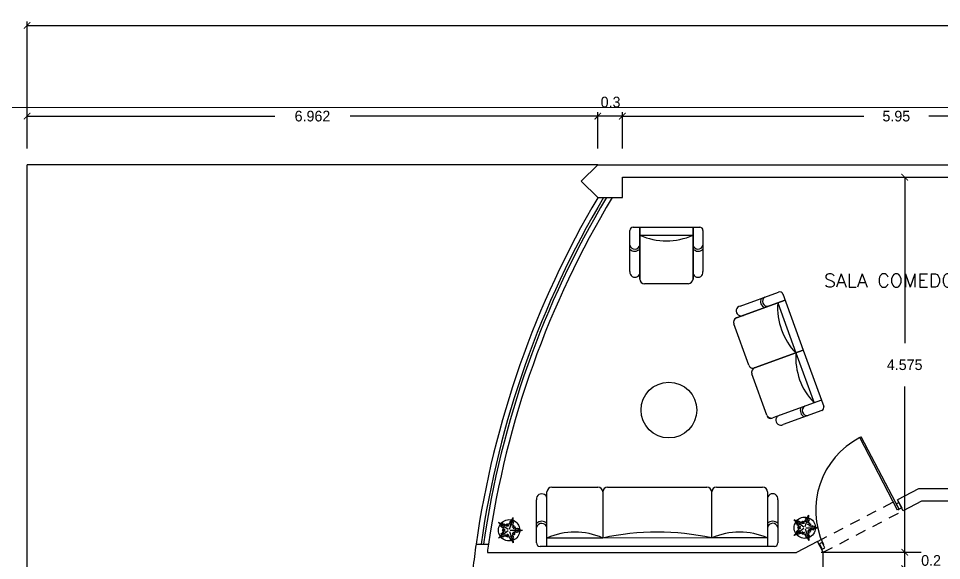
# Model space of a CAD drawing. Header units: millimetres. Extents: x 223 to 336, y 70 to 137.
# Drawn here: x 241.88 to 253.14, y 129.12 to 135.73 of the extents above; entities that cross this region are included whole.
import ezdxf

# ---------------------------------------------------------------- set-up
doc = ezdxf.new("R2010")
doc.units = ezdxf.units.MM
doc.linetypes.add('HIDDEN', pattern=[9.525, 6.35, -3.175])
doc.layers.add('COTAS', color=3, linetype='Continuous', lineweight=9)
for name, color, linetype in [('MUEBLES', 253, 'Continuous'), ('MUROS', 5, 'Continuous'), ('MUROS-BAJOS', 40, 'Continuous'), ('pisos', 8, 'Continuous'), ('PROYECCIONES', 6, 'HIDDEN'), ('PUERTAS', 2, 'Continuous'), ('TEXTOS', 4, 'Continuous')]:
    doc.layers.add(name, color=color, linetype=linetype)
doc.layers.add('VENTANAS', color=250, linetype='Continuous', plot=False)
doc.styles.add('ROMANS', font='romans.shx', dxfattribs={"height": 0.05})
doc.dimstyles.new('ISO-25', dxfattribs={"dimtxt": 0.13, "dimasz": 0.08, "dimexe": 0.2, "dimexo": 0.2, "dimgap": 0.2, "dimtad": 0, "dimtih": 1, "dimtoh": 1, "dimdec": 3, "dimdsep": 46, "dimtxsty": 'Standard', "dimblk": 'ARCHTICK', "dimcen": 3, "dimadec": 0, "dimazin": 0, "dimtfac": 1, "dimtdec": 3, "dimtmove": 0, "dimatfit": 3, "dimldrblk": 'ARCHTICK', "dimfxl": 1, "dimarcsym": 0})

# ---------------------------------------------------------------- blocks, each defined once
blk = doc.blocks.new('_ARCHTICK')
at = {"color": 0, "linetype": 'ByBlock', "const_width": 0.15}
blk.add_lwpolyline([(-0.5, -0.5), (0.5, 0.5)], dxfattribs=at)
blk = doc.blocks.new('*D160')
at = {"layer": 'COTAS', "color": 0, "lineweight": -2, "ltscale": 0.05, "transparency": 16777216}
for p, q in [((241.983, 134.45), (241.983, 134.59)), ((248.945, 134.145), (248.945, 134.59)), ((241.983, 134.54), (245.004, 134.54)), ((248.945, 134.54), (245.924, 134.54))]:
    blk.add_line(p, q, dxfattribs=at)
at = {"layer": 'Defpoints', "color": 0, "ltscale": 0.05, "transparency": 16777216}
for p in [(241.983, 134.54), (241.983, 134.25), (248.945, 133.945)]:
    blk.add_point(p, dxfattribs=at)
at = {"layer": 'COTAS', "color": 0, "lineweight": -2, "ltscale": 0.05, "transparency": 16777216, "xscale": 0.08, "yscale": 0.08, "zscale": 0.08, "rotation": 180}
blk.add_blockref('_ARCHTICK', (241.983, 134.54), dxfattribs=at)
at = {"layer": 'COTAS', "color": 0, "lineweight": -2, "ltscale": 0.05, "transparency": 16777216, "xscale": 0.08, "yscale": 0.08, "zscale": 0.08}
blk.add_blockref('_ARCHTICK', (248.945, 134.54), dxfattribs=at)
at = {"layer": 'COTAS', "color": 0, "ltscale": 0.05, "transparency": 16777216, "insert": (245.464, 134.54), "char_height": 0.13, "attachment_point": 5}
blk.add_mtext('6.962', dxfattribs=at)
blk = doc.blocks.new('*D164')
at = {"layer": 'COTAS', "color": 0, "lineweight": -2, "ltscale": 0.05, "transparency": 16777216}
for p, q in [((241.983, 134.146), (241.983, 135.696)), ((241.983, 135.646), (259.564, 135.646)), ((278.043, 135.646), (260.462, 135.646)), ((278.043, 134.146), (278.043, 135.696))]:
    blk.add_line(p, q, dxfattribs=at)
at = {"layer": 'Defpoints', "color": 0, "ltscale": 0.05, "transparency": 16777216}
for p in [(241.983, 135.646), (241.983, 133.946), (278.043, 133.946)]:
    blk.add_point(p, dxfattribs=at)
at = {"layer": 'COTAS', "color": 0, "lineweight": -2, "ltscale": 0.05, "transparency": 16777216, "xscale": 0.08, "yscale": 0.08, "zscale": 0.08, "rotation": 180}
blk.add_blockref('_ARCHTICK', (241.983, 135.646), dxfattribs=at)
at = {"layer": 'COTAS', "color": 0, "lineweight": -2, "ltscale": 0.05, "transparency": 16777216, "xscale": 0.08, "yscale": 0.08, "zscale": 0.08}
blk.add_blockref('_ARCHTICK', (278.043, 135.646), dxfattribs=at)
at = {"layer": 'COTAS', "color": 0, "ltscale": 0.05, "transparency": 16777216, "insert": (260.013, 135.646), "char_height": 0.13, "attachment_point": 5}
blk.add_mtext('36.06', dxfattribs=at)
blk = doc.blocks.new('*D204')
at = {"layer": 'COTAS', "color": 0, "lineweight": -2, "ltscale": 0.05, "transparency": 16777216}
for p, q in [((249.245, 134.145), (249.245, 134.59)), ((255.929, 134.146), (255.929, 134.59)), ((249.245, 134.54), (252.192, 134.54)), ((255.929, 134.54), (252.982, 134.54))]:
    blk.add_line(p, q, dxfattribs=at)
at = {"layer": 'Defpoints', "color": 0, "ltscale": 0.05, "transparency": 16777216}
for p in [(249.245, 134.54), (249.245, 133.945), (255.929, 133.946)]:
    blk.add_point(p, dxfattribs=at)
at = {"layer": 'COTAS', "color": 0, "lineweight": -2, "ltscale": 0.05, "transparency": 16777216, "xscale": 0.08, "yscale": 0.08, "zscale": 0.08, "rotation": 180}
blk.add_blockref('_ARCHTICK', (249.245, 134.54), dxfattribs=at)
at = {"layer": 'COTAS', "color": 0, "lineweight": -2, "ltscale": 0.05, "transparency": 16777216, "xscale": 0.08, "yscale": 0.08, "zscale": 0.08}
blk.add_blockref('_ARCHTICK', (255.929, 134.54), dxfattribs=at)
at = {"layer": 'COTAS', "color": 0, "ltscale": 0.05, "transparency": 16777216, "insert": (252.587, 134.54), "char_height": 0.13, "attachment_point": 5}
blk.add_mtext('5.95', dxfattribs=at)
blk = doc.blocks.new('*D206')
at = {"layer": 'COTAS', "color": 0, "lineweight": -2, "ltscale": 0.05, "transparency": 16777216}
for p, q in [((251.67, 133.796), (252.889, 133.796)), ((252.689, 133.796), (252.689, 131.773)), ((252.689, 129.221), (252.689, 131.243)), ((251.67, 129.221), (252.889, 129.221))]:
    blk.add_line(p, q, dxfattribs=at)
at = {"layer": 'Defpoints', "color": 0, "ltscale": 0.05, "transparency": 16777216}
for p in [(251.47, 133.796), (252.689, 133.796), (251.47, 129.221)]:
    blk.add_point(p, dxfattribs=at)
at = {"layer": 'COTAS', "color": 0, "lineweight": -2, "ltscale": 0.05, "transparency": 16777216, "xscale": 0.08, "yscale": 0.08, "zscale": 0.08}
for p, rotation in [((252.689, 133.796), 90), ((252.689, 129.221), 270)]:
    blk.add_blockref('_ARCHTICK', p, dxfattribs=dict(at, rotation=rotation))
at = {"layer": 'COTAS', "color": 0, "ltscale": 0.05, "transparency": 16777216, "insert": (252.689, 131.508), "char_height": 0.13, "attachment_point": 5}
blk.add_mtext('4.575', dxfattribs=at)
blk = doc.blocks.new('Mace022d')
for p, q in [((-0.0093, 0.0425), (-0.004, 0.0436)), ((-0.004, 0.0436), (0, 0.0624)), ((0.004, 0.0436), (0, 0.0624)), ((0, 0.0053), (0, 0.05)), ((0.0093, 0.0425), (0.004, 0.0436)), ((-0.0402, 0.0173), (-0.0593, 0.0193)), ((-0.0427, 0.0096), (-0.0593, 0.0192)), ((-0.0051, 0.0017), (-0.0476, 0.0155)), ((-0.0433, 0.0043), (-0.0427, 0.0096)), ((-0.0366, 0.006), (-0.0433, 0.0043)), ((-0.0375, 0.022), (-0.0402, 0.0173)), ((-0.0331, 0.0166), (-0.0375, 0.022)), ((-0.0354, 0.0002), (-0.0366, 0.006)), ((-0.0285, 0.0051), (-0.0354, 0.0002)), ((-0.0288, 0.0206), (-0.0331, 0.0166)), ((-0.0306, -0.009), (-0.0285, 0.0051)), ((-0.026, 0.0127), (-0.0288, 0.0206)), ((-0.0195, 0.0253), (-0.026, 0.0127)), ((-0.0168, 0.0133), (-0.0195, 0.0253)), ((-0.018, 0.0264), (-0.004, 0.0287)), ((-0.0075, 0.0201), (-0.018, 0.0264)), ((-0.0134, 0.0184), (-0.0168, 0.0133)), ((-0.0134, 0.0184), (-0.0075, 0.0201)), ((-0.0107, 0.0337), (-0.0056, 0.0367)), ((-0.004, 0.0287), (-0.0107, 0.0337)), ((-0.0056, 0.0367), (-0.0093, 0.0425)), ((0.004, 0.0287), (0.0107, 0.0337)), ((0.018, 0.0264), (0.004, 0.0287)), ((0.0051, 0.0017), (0.0476, 0.0155)), ((0.0056, 0.0367), (0.0093, 0.0425)), ((0.0107, 0.0337), (0.0056, 0.0367)), ((0.0075, 0.0201), (0.018, 0.0264)), ((0.0134, 0.0184), (0.0075, 0.0201)), ((0.0134, 0.0184), (0.0168, 0.0133)), ((0.0168, 0.0133), (0.0195, 0.0253)), ((0.0195, 0.0253), (0.026, 0.0127)), ((0.026, 0.0127), (0.0288, 0.0206)), ((0.0285, 0.0051), (0.0354, 0.0002)), ((0.0306, -0.009), (0.0285, 0.0051)), ((0.0288, 0.0206), (0.0331, 0.0166)), ((0.0331, 0.0166), (0.0375, 0.022)), ((0.0354, 0.0002), (0.0366, 0.006)), ((0.0366, 0.006), (0.0433, 0.0043)), ((0.0375, 0.022), (0.0402, 0.0173)), ((0.0402, 0.0173), (0.0593, 0.0193)), ((0.0427, 0.0096), (0.0593, 0.0192)), ((0.0433, 0.0043), (0.0427, 0.0096)), ((-0.0289, -0.0329), (-0.0367, -0.0504)), ((-0.0224, -0.0376), (-0.0366, -0.0505)), ((-0.0261, -0.0264), (-0.0325, -0.0289)), ((-0.0325, -0.0289), (-0.0289, -0.0329)), ((-0.0214, -0.0009), (-0.0306, -0.009)), ((-0.0178, -0.0118), (-0.0301, -0.0107)), ((-0.0301, -0.0107), (-0.0201, -0.0209)), ((-0.0031, -0.0043), (-0.0294, -0.0405)), ((-0.0201, -0.0209), (-0.0285, -0.021)), ((-0.0285, -0.021), (-0.0261, -0.0264)), ((-0.0174, -0.0398), (-0.0224, -0.0376)), ((-0.0216, -0.007), (-0.0214, -0.0009)), ((-0.0216, -0.007), (-0.0178, -0.0118)), ((-0.017, -0.0329), (-0.0174, -0.0398)), ((-0.0111, -0.0336), (-0.017, -0.0329)), ((-0.0136, -0.0255), (-0.0111, -0.0336)), ((-0.0009, -0.0319), (-0.0136, -0.0255)), ((-0.0057, -0.0206), (-0.0009, -0.0319)), ((0, -0.0227), (-0.0057, -0.0206)), ((0, -0.0227), (0.0057, -0.0206)), ((0.0057, -0.0206), (0.0009, -0.0319)), ((0.0009, -0.0319), (0.0136, -0.0255)), ((0.0031, -0.0043), (0.0294, -0.0405)), ((0.0136, -0.0255), (0.0111, -0.0336)), ((0.0111, -0.0336), (0.017, -0.0329)), ((0.017, -0.0329), (0.0174, -0.0398)), ((0.0174, -0.0398), (0.0224, -0.0376)), ((0.0216, -0.007), (0.0178, -0.0118)), ((0.0178, -0.0118), (0.0301, -0.0107)), ((0.0301, -0.0107), (0.0201, -0.0209)), ((0.0201, -0.0209), (0.0285, -0.021)), ((0.0214, -0.0009), (0.0306, -0.009)), ((0.0216, -0.007), (0.0214, -0.0009)), ((0.0224, -0.0376), (0.0366, -0.0505)), ((0.0285, -0.021), (0.0261, -0.0264)), ((0.0261, -0.0264), (0.0325, -0.0289)), ((0.0325, -0.0289), (0.0289, -0.0329)), ((0.0289, -0.0329), (0.0367, -0.0504))]:
    blk.add_line(p, q)
for start, end in [(93.0836, 158.9164), (21.0836, 86.9164), (165.0836, 230.9164), (309.0836, 14.9164), (237.0836, 302.9164)]:
    blk.add_arc((0, 0), 0.05, start, end)
blk = doc.blocks.new('*D209')
at = {"layer": 'COTAS', "color": 0, "lineweight": -2, "ltscale": 0.05, "transparency": 16777216}
for p, q in [((252.689, 129.221), (252.689, 129.301)), ((251.67, 129.221), (252.889, 129.221)), ((252.689, 129.021), (252.689, 129.221)), ((252.689, 129.021), (252.689, 129.221)), ((251.695, 129.021), (252.889, 129.021)), ((252.689, 129.021), (252.689, 128.941))]:
    blk.add_line(p, q, dxfattribs=at)
at = {"layer": 'Defpoints', "color": 0, "ltscale": 0.05, "transparency": 16777216}
for p in [(251.47, 129.221), (252.689, 129.221), (251.495, 129.021)]:
    blk.add_point(p, dxfattribs=at)
at = {"layer": 'COTAS', "color": 0, "lineweight": -2, "ltscale": 0.05, "transparency": 16777216, "xscale": 0.08, "yscale": 0.08, "zscale": 0.08}
for p, rotation in [((252.689, 129.221), 270), ((252.689, 129.021), 90)]:
    blk.add_blockref('_ARCHTICK', p, dxfattribs=dict(at, rotation=rotation))
at = {"layer": 'COTAS', "color": 0, "ltscale": 0.05, "transparency": 16777216, "insert": (253.011, 129.121), "char_height": 0.13, "attachment_point": 5}
blk.add_mtext('0.2', dxfattribs=at)
blk = doc.blocks.new('*D210')
at = {"layer": 'COTAS', "color": 0, "lineweight": -2, "ltscale": 0.05, "transparency": 16777216}
for p, q in [((248.945, 134.45), (248.945, 134.59)), ((249.245, 134.3), (249.245, 134.59)), ((248.945, 134.54), (248.865, 134.54)), ((249.245, 134.54), (248.945, 134.54)), ((249.245, 134.54), (249.325, 134.54))]:
    blk.add_line(p, q, dxfattribs=at)
at = {"layer": 'Defpoints', "color": 0, "ltscale": 0.05, "transparency": 16777216}
for p in [(248.945, 134.54), (248.945, 134.25), (249.245, 134.1)]:
    blk.add_point(p, dxfattribs=at)
at = {"layer": 'COTAS', "color": 0, "lineweight": -2, "ltscale": 0.05, "transparency": 16777216, "xscale": 0.08, "yscale": 0.08, "zscale": 0.08}
blk.add_blockref('_ARCHTICK', (248.945, 134.54), dxfattribs=at)
at = {"layer": 'COTAS', "color": 0, "lineweight": -2, "ltscale": 0.05, "transparency": 16777216, "xscale": 0.08, "yscale": 0.08, "zscale": 0.08, "rotation": 180}
blk.add_blockref('_ARCHTICK', (249.245, 134.54), dxfattribs=at)
at = {"layer": 'COTAS', "color": 0, "ltscale": 0.05, "transparency": 16777216, "insert": (249.101, 134.711), "char_height": 0.13, "attachment_point": 5}
blk.add_mtext('0.3', dxfattribs=at)
blk = doc.blocks.new('P')
at = {"layer": 'PUERTAS', "color": 1}
for p, q in [((0, -0.946), (0.912, -0.946)), ((0, -0.966), (0, -0.949)), ((0, -0.966), (0.912, -0.966)), ((0.912, -0.946), (0.912, -0.966))]:
    blk.add_line(p, q, dxfattribs=at)
for points in [[(0, 0), (0, -0.034), (0.068, -0.034), (0.068, 0)], [(0, -1), (0, -0.966), (0.068, -0.966), (0.068, -1)]]:
    blk.add_lwpolyline(points, close=True, dxfattribs=at)
at = {"layer": 'PUERTAS'}
blk.add_arc((0, -0.946), 0.912, 0, 87.4552, dxfattribs=at)

msp = doc.modelspace()

# ---------------------------------------------------------------- linework, layer by layer
at = {"layer": 'COTAS', "color": 6, "ltscale": 0.05}
msp.add_line((241.4611, 134.64728), (279.74162, 134.64728), dxfattribs=at)
at = {"layer": 'MUEBLES'}
for p, q in [((249.33732, 132.64428), (249.33732, 133.14489)), ((249.37782, 133.18539), (250.18782, 133.18539)), ((249.45882, 132.55359), (249.45882, 133.18539)), ((249.45882, 133.18539), (249.45882, 132.55359)), ((250.10682, 133.18539), (250.10682, 132.55359)), ((250.10682, 132.55359), (250.10682, 133.18539)), ((250.22832, 133.14489), (250.22832, 132.64428)), ((249.45882, 133.08819), (250.10682, 133.08819)), ((250.05012, 132.49689), (249.51552, 132.49689)), ((250.68071, 132.22432), (251.15113, 132.39554)), ((251.20304, 132.37134), (251.45237, 131.6863)), ((250.63705, 132.07913), (251.23074, 132.29522)), ((251.23074, 132.29522), (250.63705, 132.07913)), ((251.13941, 132.26198), (251.36103, 131.65306)), ((250.786, 131.5041), (250.60316, 132.00646)), ((251.45237, 131.6863), (250.85867, 131.47021)), ((250.85867, 131.47021), (251.45237, 131.6863)), ((251.36103, 131.65306), (251.58266, 131.04413)), ((251.45237, 131.6863), (251.70171, 131.00126)), ((251.00763, 130.89518), (250.82479, 131.39754)), ((251.674, 131.07738), (251.0803, 130.86129)), ((251.6775, 130.94935), (251.20708, 130.77814)), ((248.32511, 129.29325), (248.32511, 129.95664)), ((248.38464, 130.01618), (248.94597, 130.01618)), ((249.00551, 129.95664), (249.00551, 129.39531)), ((249.06504, 130.01618), (250.27476, 130.01664)), ((250.3343, 129.39578), (250.3343, 129.95711)), ((250.39383, 130.01664), (250.95516, 130.01664)), ((251.0147, 129.95711), (251.0147, 129.29372)), ((248.19753, 129.33578), (248.19753, 129.86142)), ((251.14227, 129.86188), (251.14227, 129.33624)), ((249.00551, 129.39531), (248.32511, 129.39531)), ((250.3343, 129.39578), (249.00551, 129.39531)), ((251.0147, 129.39578), (250.3343, 129.39578)), ((249.09056, 129.29325), (248.24006, 129.29325)), ((250.27312, 129.29372), (248.77423, 129.29325)), ((251.09975, 129.29372), (250.24925, 129.29372))]:
    msp.add_line(p, q, dxfattribs=at)
at = {"layer": 'MUEBLES', "ltscale": 0.05}
msp.add_circle((249.81243, 130.95631), 0.33998, dxfattribs=at)
at = {"layer": 'MUEBLES'}
for centre, radius, start, end in [((249.37782, 133.14489), 0.0405, 90, 180), ((250.18782, 133.14489), 0.0405, 360, 90), ((249.78282, 133.82339), 0.80343, 246.217247, 293.782753), ((249.39758, 132.98013), 0.06226, 193.504442, 349.599709), ((249.39758, 132.98013), 0.08656, 225.873456, 315.027401), ((250.16805, 132.98013), 0.06226, 190.400291, 346.495558), ((250.16805, 132.98013), 0.08656, 224.972599, 314.126544), ((249.39807, 132.63596), 0.06132, 172.197711, 7.802289), ((249.51552, 132.55359), 0.0567, 180, 270), ((250.03452, 132.56918), 0.07396, 282.17151, 347.82849), ((250.16757, 132.63596), 0.06132, 172.197711, 7.802289), ((251.01692, 132.28256), 0.06226, 123.504442, 279.599709), ((251.16498, 132.35748), 0.0405, 20, 110), ((250.69367, 132.16439), 0.06132, 102.197711, 297.802289), ((251.01692, 132.28256), 0.08656, 155.873456, 245.027401), ((251.94109, 132.20897), 0.80343, 176.217247, 223.782753), ((250.65644, 132.02585), 0.0567, 110, 200), ((252.16272, 131.60005), 0.80343, 176.217247, 223.782753), ((250.83928, 131.52349), 0.0567, 200, 290), ((250.87807, 131.41693), 0.0567, 110, 200), ((251.50206, 130.94963), 0.08656, 154.972599, 244.126544), ((251.50206, 130.94963), 0.06226, 120.400291, 276.495558), ((251.66365, 130.98741), 0.0405, 290, 20), ((251.06091, 130.91457), 0.0567, 200, 290), ((251.05123, 130.89381), 0.0405, 200, 290), ((251.17848, 130.83238), 0.06132, 102.197711, 297.802289), ((248.38464, 129.95664), 0.05954, 90, 180), ((248.94597, 129.95664), 0.05954, 0, 90), ((249.06504, 129.95664), 0.05954, 90, 180), ((250.27476, 129.95711), 0.05954, 0, 90), ((250.39383, 129.95711), 0.05954, 90, 180), ((250.95516, 129.95711), 0.05954, 0, 90), ((248.26132, 129.87016), 0.06438, 352.197711, 187.802289), ((251.07848, 129.87062), 0.06438, 352.197711, 187.802289), ((248.26081, 129.50878), 0.06537, 10.400291, 166.495558), ((248.26081, 129.50878), 0.09089, 44.972599, 134.126544), ((251.07899, 129.50924), 0.09089, 45.873456, 135.027401), ((251.07899, 129.50924), 0.06537, 13.504442, 169.599709), ((248.66531, 128.62335), 0.8436, 66.217247, 113.782753), ((249.67097, 126.35045), 3.11673, 77.711902, 102.328326), ((250.6745, 128.62381), 0.8436, 66.217247, 113.782753), ((248.24006, 129.33578), 0.04253, 180, 270), ((251.09975, 129.33624), 0.04253, 270, 0)]:
    msp.add_arc(centre, radius, start, end, dxfattribs=at)
at = {"layer": 'MUROS'}
for p, q in [((248.74316, 133.74786), (248.94473, 133.94628)), ((248.94473, 133.94535), (269.67876, 133.94582)), ((249.24473, 133.54628), (249.24473, 133.79628)), ((249.24473, 133.79535), (257.87876, 133.79582)), ((249.24473, 133.66497), (249.24473, 133.79535)), ((248.74316, 133.74786), (248.94473, 133.54628)), ((248.94473, 133.54628), (249.24473, 133.54628)), ((252.85801, 129.99582), (252.60105, 129.86198)), ((253.29473, 129.99582), (252.85801, 129.99582)), ((252.67034, 129.72895), (252.60105, 129.86198)), ((252.89473, 129.84582), (252.67034, 129.72895)), ((253.29473, 129.84582), (252.89473, 129.84582)), ((247.46018, 129.32035), (247.61172, 129.32035)), ((251.62544, 129.35385), (251.36994, 129.22078)), ((251.69473, 129.22082), (251.62544, 129.35385)), ((247.5977, 129.22035), (251.36994, 129.22078)), ((251.69473, 129.02082), (251.69473, 129.22082))]:
    msp.add_line(p, q, dxfattribs=at)
at = {"layer": 'MUROS', "ltscale": 0.05}
for radius, start, end in [(11.49453, 171.872779, 173.380674), (11.34453, 171.764578, 172.27457)]:
    msp.add_arc((258.83926, 127.69535), radius, start, end, dxfattribs=at)
at = {"layer": 'MUROS-BAJOS', "ltscale": 0.05}
for radius, start, end in [(11.49453, 149.406905, 171.872779), (11.34453, 148.952454, 171.764578)]:
    msp.add_arc((258.83926, 127.69535), radius, start, end, dxfattribs=at)
at = {"layer": 'pisos', "ltscale": 0.05}
msp.add_line((248.94473, 133.94535), (241.98312, 133.94582), dxfattribs=at)
at = {"layer": 'pisos'}
msp.add_line((241.98312, 121.44582), (241.98312, 133.94582), dxfattribs=at)
at = {"layer": 'PROYECCIONES', "ltscale": 0.02}
for p, q in [((251.62544, 129.35385), (252.60105, 129.86198)), ((251.69473, 129.22082), (252.67034, 129.72895))]:
    msp.add_line(p, q, dxfattribs=at)
at = {"layer": 'VENTANAS', "ltscale": 0.05}
for radius, start, end in [(11.43453, 149.223548, 171.829842), (11.40453, 149.133744, 171.808203)]:
    msp.add_arc((258.83926, 127.69535), radius, start, end, dxfattribs=at)

# ---------------------------------------------------------------- block references
at = {"layer": 'MUEBLES', "ltscale": 0.05, "xscale": -2.600000000000001, "yscale": 2.600000000000001, "zscale": 2.600000000000001, "rotation": 270}
for p in [(247.86401, 129.48989), (251.46974, 129.52082)]:
    msp.add_blockref('Mace022d', p, dxfattribs=at)
at = {"layer": 'pisos', "ltscale": 0.05, "xscale": 1.093112112780834, "yscale": 1.093112112780834, "zscale": 1.093112112780834, "rotation": 117.512002623869}
msp.add_blockref('P', (251.68336, 129.25755), dxfattribs=at)

# ---------------------------------------------------------------- texts
at = {"layer": 'TEXTOS', "style": 'ROMANS', "width": 1.065916}
msp.add_text('SALA COMEDOR', height=0.16, dxfattribs=at).set_placement((251.70342, 132.4564))

# ---------------------------------------------------------------- dimensions: what is measured, and where the dimension line sits
at = {"layer": 'COTAS', "ltscale": 0.05}
for base, p1, p2, picture, middle in [((241.98319, 135.64631), (278.04312, 133.94582), (241.98319, 133.94582), '*D164', (260.01315, 135.64631)), ((241.98312, 134.53991), (248.9447, 133.94535), (241.98312, 134.2505), '*D160', (245.46391, 134.53991))]:
    dim = msp.add_linear_dim(base=base, p1=p1, p2=p2, dimstyle='ISO-25', override={"dimscale": 1, "dimexe": 0.05, "dimtmove": 1}, dxfattribs=at)
    dim.commit()
    dim.dimension.update_dxf_attribs({"geometry": picture, "text_midpoint": middle})
dim = msp.add_linear_dim(base=(248.94473, 134.53991), p1=(249.24473, 134.10003), p2=(248.94473, 134.25003), dimstyle='ISO-25', override={"dimscale": 1, "dimexe": 0.05, "dimtmove": 1}, dxfattribs=at)
dim.commit()
dim.dimension.update_dxf_attribs({"geometry": '*D210', "text_midpoint": (249.10053, 134.71134), "dimtype": 160})
dim = msp.add_linear_dim(base=(249.2447, 134.53991), p1=(255.92874, 133.94551), p2=(249.2447, 133.94536), text='5.95', dimstyle='ISO-25', override={"dimscale": 1, "dimexe": 0.05, "dimtmove": 1}, dxfattribs=at)
dim.commit()
dim.dimension.update_dxf_attribs({"geometry": '*D204', "text_midpoint": (252.58672, 134.53991)})
dim = msp.add_linear_dim(base=(252.68875, 133.79582), p1=(251.46974, 129.22082), p2=(251.46974, 133.79582), angle=90, dimstyle='ISO-25', override={"dimscale": 1, "dimtmove": 1}, dxfattribs=at)
dim.commit()
dim.dimension.update_dxf_attribs({"geometry": '*D206', "text_midpoint": (252.68875, 131.50832)})
dim = msp.add_linear_dim(base=(252.68875, 129.22082), p1=(251.49473, 129.02082), p2=(251.46974, 129.22082), angle=90, dimstyle='ISO-25', override={"dimscale": 1, "dimtmove": 1}, dxfattribs=at)
dim.commit()
dim.dimension.update_dxf_attribs({"geometry": '*D209', "text_midpoint": (253.01093, 129.12082), "dimtype": 160})

doc.saveas('drawing.dxf')
